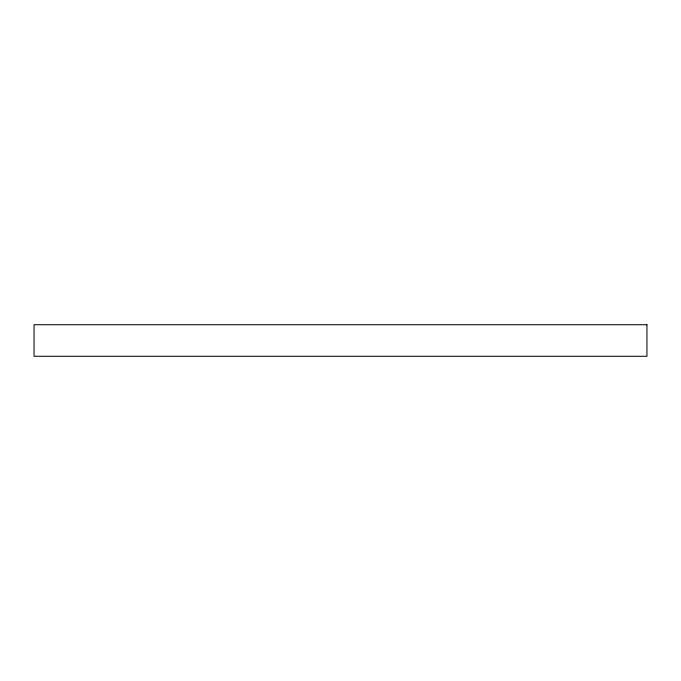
<?xml version="1.0" encoding="UTF-8"?>
<svg xmlns="http://www.w3.org/2000/svg" width="681" height="681" viewBox="0 0 681 681"><rect width="100%" height="100%" fill="white"/><g stroke="black" fill="none" stroke-linecap="round" stroke-linejoin="round"><path stroke-width="1.02" d="M646.95 324.726L34.05 324.726L34.05 356.274L646.95 356.274L646.95 324.726"/></g></svg>
